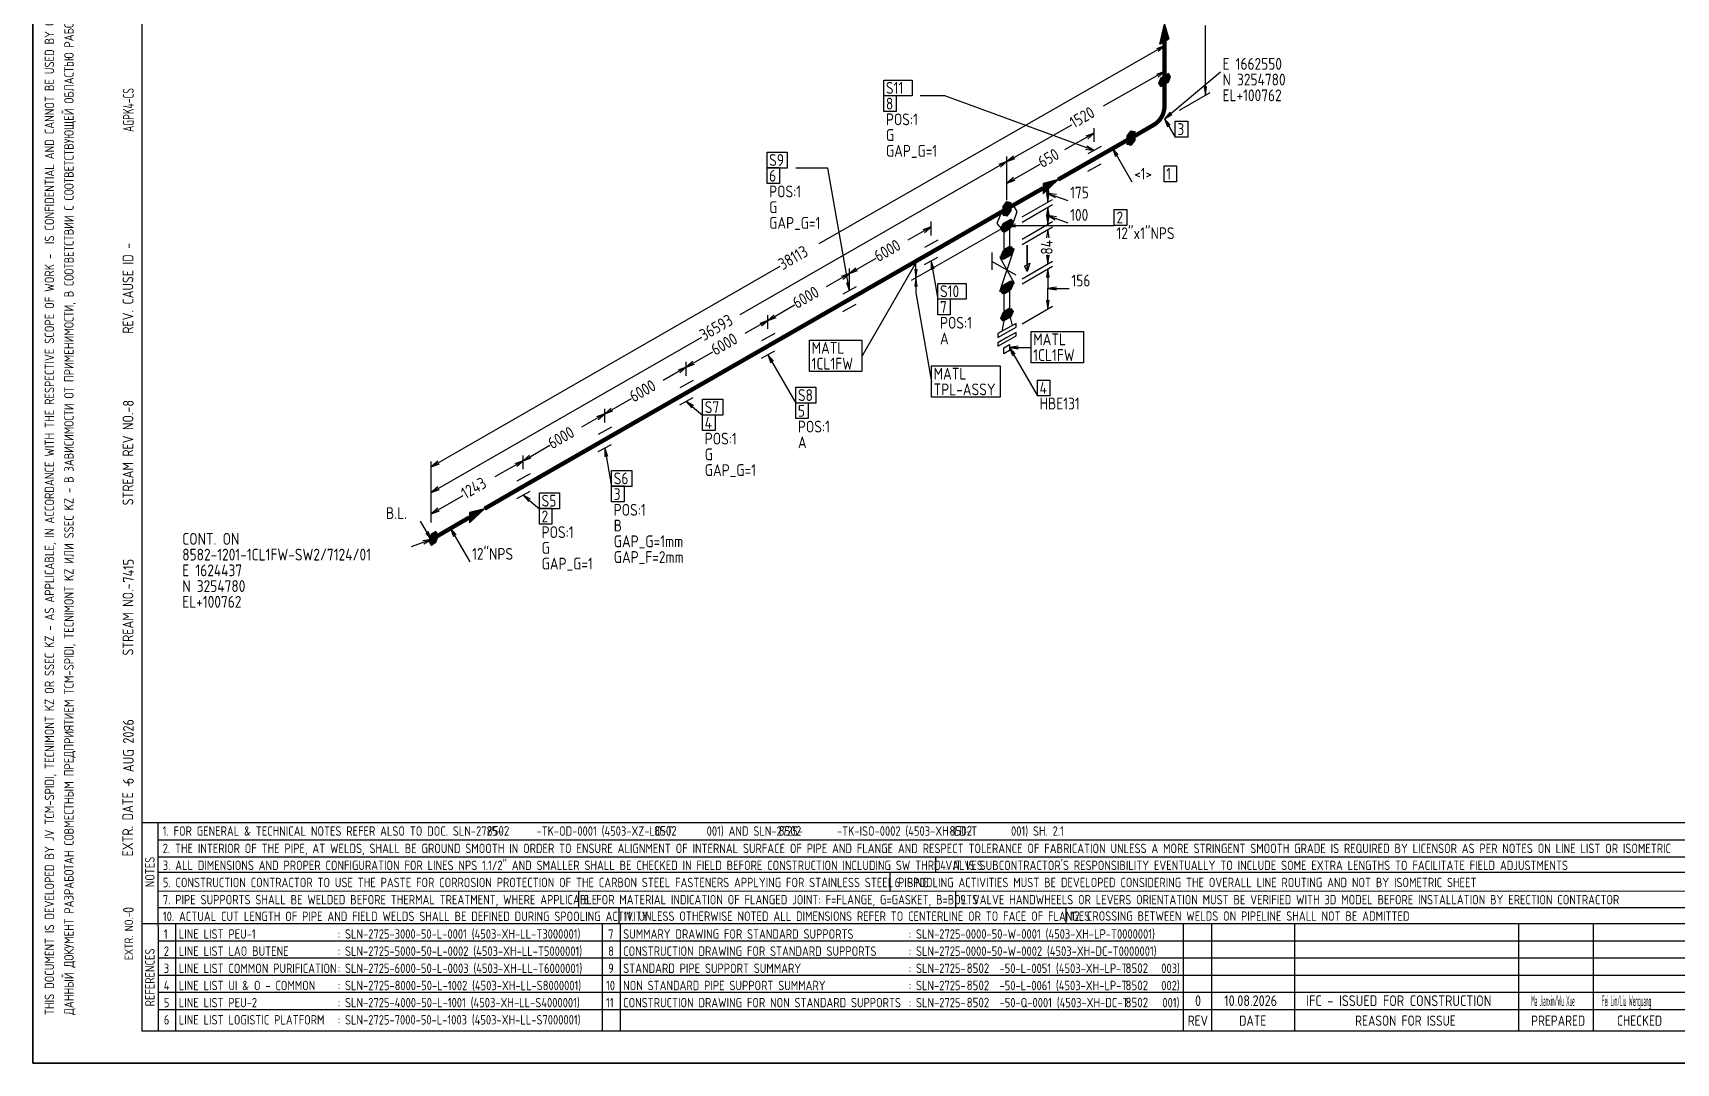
# Model space of a CAD drawing. Extents: x 0 to 594, y 0 to 420.
# Drawn here: x 0 to 382.8, y 0 to 240.1 of the extents above; entities that cross this region are included whole.
import ezdxf

# ---------------------------------------------------------------- set-up
doc = ezdxf.new("R2010")
doc.units = 0
doc.header["$MEASUREMENT"] = 0
doc.linetypes.add('BORDER_2012_SLN$0$8001.Solid', pattern=[0])
for name, color, linetype, lineweight in [('BORDER_2012_SLN$0$BG_01', 7, 'BORDER_2012_SLN$0$8001.Solid', 25), ('BORDER_2012_SLN$0$BG_02', 7, 'BORDER_2012_SLN$0$8001.Solid', 25), ('BORDER_2012_SLN$0$BG_Level_1', 7, 'BORDER_2012_SLN$0$8001.Solid', 25), ('BORDER_2012_SLN$0$Level_1', 7, 'BORDER_2012_SLN$0$8001.Solid', 25), ('BORDER_2012_SLN$0$Level_18', 7, 'BORDER_2012_SLN$0$8001.Solid', 25)]:
    doc.layers.add(name, color=color, linetype=linetype, lineweight=lineweight)
doc.layers.add('GT_1', color=7, linetype='Continuous')
doc.styles.add('BORDER_2012_SLN$0$GOST type A', font='GOST type A')
doc.styles.add('HTX1', font='')
doc.styles.get('HTX1').set_extended_font_data('GOST type A')

# ---------------------------------------------------------------- blocks, each defined once
blk = doc.blocks.new('BORDER_2012_SLN')
at = {"layer": 'BORDER_2012_SLN$0$BG_Level_1', "color": 7, "lineweight": -3}
for p, q in [((402.7, 56), (25.4, 56)), ((29.11, 56), (29.22, 7.5)), ((402.7, 52), (29.1, 52)), ((402.7, 47.99), (29.16, 48.01)), ((210.22, 48), (210.22, 44.42)), ((402.7, 44.41), (29.17, 44.42)), ((199.61, 44.42), (199.61, 40.02)), ((402.7, 39.96), (29.15, 40.07)), ((127.1, 40.04), (127.1, 36.23)), ((214.87, 40.02), (214.87, 36.23)), ((136.5, 36.23), (136.5, 32.43)), ((240.64, 36.23), (240.64, 32.43)), ((33.22, 32.43), (33.22, 7.59)), ((132.63, 32.43), (132.63, 7.6)), ((136.8, 32.43), (136.8, 7.59))]:
    blk.add_line(p, q, dxfattribs=at)
at = {"layer": 'BORDER_2012_SLN$0$Level_1', "color": 7, "lineweight": -3}
for p, q in [((25.4, 412.5), (25.4, 7.5)), ((402.7, 36.23), (29.15, 36.23)), ((402.7, 32.43), (25.4, 32.43)), ((267.9, 32.43), (267.91, 7.5)), ((274.59, 7.5), (274.59, 32.43)), ((293.91, 7.5), (293.91, 32.43)), ((346.11, 7.5), (346.11, 32.43)), ((363.55, 7.5), (363.55, 32.43)), ((402.7, 28.43), (29.17, 28.43)), ((402.7, 24.43), (29.18, 24.43)), ((402.7, 20.43), (29.19, 20.43)), ((402.7, 16.43), (29.2, 16.43)), ((402.7, 12.43), (29.2, 12.43)), ((25.4, 7.5), (588.6, 7.5))]:
    blk.add_line(p, q, dxfattribs=at)
at = {"layer": 'BORDER_2012_SLN$0$Level_18', "color": 7, "lineweight": -3, "flags": 128}
blk.add_lwpolyline([(0, 0), (0, 420), (594, 420), (594, 0)], close=True, dxfattribs=at)
at = {"color": 7, "char_height": 2.2, "attachment_point": 1, "style": 'BORDER_2012_SLN$0$GOST type A'}
for s, insert in [('{\\l\\fGOST type A|b0|i0;\\T1;1}', (30.5, 31.2)), ('{\\l\\fGOST type A|b0|i0;\\T1;: SLN-2725-3000-50-L-0001 (4503-XH-LL-T3000001)}', (71, 31.2)), ('{\\l\\fGOST type A|b0|i0;\\T1;7}', (134, 31.2)), ('{\\l\\fGOST type A|b0|i0;\\T1;SUMMARY DRAWING FOR STANDARD SUPPORTS}', (137.5, 31.2)), ('{\\l\\fGOST type A|b0|i0;\\T1;: SLN-2725-0000-50-W-0001 (4503-XH-LP-T0000001)}', (204, 31.2)), ('{\\l\\fGOST type A|b0|i0;\\T1;2}', (30.5, 27.2)), ('{\\l\\fGOST type A|b0|i0;\\T1;LINE LIST LAO BUTENE}', (34, 27.2)), ('{\\l\\fGOST type A|b0|i0;\\T1;: SLN-2725-5000-50-L-0002 (4503-XH-LL-T5000001)}', (71, 27.2)), ('{\\l\\fGOST type A|b0|i0;\\T1;8}', (134, 27.2)), ('{\\l\\fGOST type A|b0|i0;\\T1;CONSTRUCTION DRAWING FOR STANDARD SUPPORTS}', (137.5, 27.2)), ('{\\l\\fGOST type A|b0|i0;\\T1;: SLN-2725-0000-50-W-0002 (4503-XH-DC-T0000001)}', (204, 27.2)), ('{\\l\\fGOST type A|b0|i0;\\T1;3}', (30.5, 23.2)), ('{\\l\\fGOST type A|b0|i0;\\T1;LINE LIST COMMON PURIFICATION}', (34, 23.2)), ('{\\l\\fGOST type A|b0|i0;\\T1;: SLN-2725-6000-50-L-0003 (4503-XH-LL-T6000001)}', (71, 23.2)), ('{\\l\\fGOST type A|b0|i0;\\T1;9}', (134, 23.2)), ('{\\C256;STANDARD PIPE SUPPORT SUMMARY}', (137.5, 23.2)), ('{\\fGOST type A|b0|i0|c0|p34;: SLN-2725-       -50-L-0051 (4503-XH-LP-T       003)}', (204, 23.2)), ('{\\l\\fGOST type A|b0|i0;\\T1;4}', (30.5, 19.2)), ('{\\l\\fGOST type A|b0|i0;\\T1;LINE LIST UI & O - COMMON}', (34, 19.2)), ('{\\l\\fGOST type A|b0|i0;\\T1;: SLN-2725-8000-50-L-1002 (4503-XH-LL-S8000001)}', (71, 19.2)), ('{\\l\\fGOST type A|b0|i0;\\T1;10}', (133.5, 19.2)), ('{\\l\\fGOST type A|b0|i0;\\T1;NON STANDARD PIPE SUPPORT SUMMARY}', (137.5, 19.2)), ('{\\fGOST type A|b0|i0|c0|p34;: SLN-2725-       -50-L-0061 (4503-XH-LP-T       002)}', (204, 19.2)), ('{\\l\\fGOST type A|b0|i0;\\T1;: SLN-2725-4000-50-L-1001 (4503-XH-LL-S4000001)}', (71, 15.2)), ('{\\fGOST type A|b0|i0|c0|p34;: SLN-2725-       -50-Q-0001 (4503-XH-DC-T       001)}', (204, 15.2)), ('{\\l\\fGOST type A|b0|i0;\\T1;5}', (30.5, 15.2)), ('{\\l\\fGOST type A|b0|i0;\\T1;LINE LIST PEU-2}', (34, 15.2)), ('{\\l\\fGOST type A|b0|i0;\\T1;11}', (133.5, 15.2)), ('{\\C256;CONSTRUCTION DRAWING FOR NON STANDARD SUPPORTS}', (137.5, 15.2)), ('{\\l\\fGOST type A|b0|i0;\\T1;6}', (30.5, 11.2)), ('{\\l\\fGOST type A|b0|i0;\\T1;LINE LIST LOGISTIC PLATFORM}', (34, 11.2)), ('{\\l\\fGOST type A|b0|i0;\\T1;: SLN-2725-7000-50-L-1003 (4503-XH-LL-S7000001)}', (71, 11.2))]:
    blk.add_mtext(s, dxfattribs=dict(at, insert=insert))
at = {"layer": 'BORDER_2012_SLN$0$BG_01', "color": 7, "attachment_point": 1, "rotation": 90, "style": 'BORDER_2012_SLN$0$GOST type A'}
for s, insert, char_height in [('{\\fGOST type A|b0|i0|c134|p34;\\W1.01;ДАННЫЙ ДОКУМЕНТ РАЗРАБОТАН СОВМЕСТНЫМ ПРЕДПРИЯТИЕМ \\fGOST type A|b0|i0|c0|p34;TCM-SPIDI, TECNIMONT KZ \\fGOST type A|b0|i0|c134|p34;ИЛИ \\fGOST type A|b0|i0|c0|p34;SSEC KZ - \\fGOST type A|b0|i0|c134|p34;В ЗАВИСИМОСТИ ОТ ПРИМЕНИМОСТИ\\fGOST type A|b0|i0|c0|p34;, \\fGOST type A|b0|i0|c134|p34;В СООТВЕТСТВИИ С СООТВЕТСТВУЮЩЕЙ ОБЛАСТЬЮ РАБОТ\\fGOST type A|b0|i0|c0|p34;. \\fGOST type A|b0|i0|c134|p34;ЯВЛЯЕТСЯ КОНФИДЕНЦИАЛЬНЫМ И НЕ МОЖЕТ БЫТЬ ИСПОЛЬЗОВАН ДРУГИМИ ЛИЦАМИ ДЛЯ КАКИХ\\fGOST type A|b0|i0|c0|p34;-\\fGOST type A|b0|i0|c134|p34;ЛИБО ЦЕЛЕЙ\\fGOST type A|b0|i0|c0|p34;, \\fGOST type A|b0|i0|c134|p34;КРОМЕ ПРОЕКТА \\fGOST type A|b0|i0|c0|p34;SILLENO.}', (7.3, 11.21), 2.2), ('{\\l\\fGOST type A|b0|i0;\\T1;EXTR. DATE -}', (20.86, 48.18), 2.5), ('{\\l\\fGOST type A|b0|i0;\\T1;EXTR. NO.-}', (21.36, 24.02), 2)]:
    blk.add_mtext(s, dxfattribs=dict(at, insert=insert, char_height=char_height))
at = {"layer": 'BORDER_2012_SLN$0$BG_01', "color": 7, "insert": (2.76, 11.2), "char_height": 2.2, "attachment_point": 1, "rotation": 90, "line_spacing_factor": 1.090909, "style": 'BORDER_2012_SLN$0$GOST type A'}
blk.add_mtext('{\\fGOST type A|b0|i0|c0|p34;\\W1.01;THIS DOCUMENT IS DEVELOPED BY JV TCM-SPIDI, TECNIMONT KZ OR SSEC KZ - AS APPLICABLE, IN ACCORDANCE WITH THE RESPECTIVE SCOPE OF WORK -  IS CONFIDENTIAL AND CANNOT BE USED BY OTHERS FOR ANY PURPOSE OTHER THAN THE SILLENO PROJECT}', dxfattribs=at)
at = {"layer": 'BORDER_2012_SLN$0$BG_02', "color": 7, "char_height": 2.5, "attachment_point": 1, "rotation": 90, "style": 'BORDER_2012_SLN$0$GOST type A'}
for s, insert in [('{\\l\\fGOST type A|b0|i0;\\T1;REV. CAUSE ID - }', (20.9, 170)), ('{\\l\\fGOST type A|b0|i0;\\T1;STREAM REV NO.-}', (20.9, 130)), ('{\\l\\fGOST type A|b0|i0;\\T1;STREAM NO.-}', (20.9, 95))]:
    blk.add_mtext(s, dxfattribs=dict(at, insert=insert))
at = {"layer": 'BORDER_2012_SLN$0$BG_Level_1', "color": 7, "attachment_point": 1, "style": 'BORDER_2012_SLN$0$GOST type A'}
for s, insert, char_height in [('{\\fGOST type A|b0|i0|c0|p34;\\C256; 1. FOR GENERAL & TECHNICAL NOTES REFER ALSO TO DOC. SLN-2725-       -TK-OD-0001 (4503-XZ-LD-T       001) AND SLN-2725-       -TK-ISO-0002 (4503-XH-LD-T       001) SH. 2.1}', (29.11, 55.19), 2.2), ('{\\fGOST type A|b0|i0|c0|p34;\\C256; 2. THE INTERIOR OF THE PIPE, AT WELDS, SHALL BE GROUND SMOOTH IN ORDER TO ENSURE ALIGNMENT OF INTERNAL SURFACE OF PIPE AND FLANGE AND RESPECT TOLERANCE OF FABRICATION UNLESS A MORE STRINGENT SMOOTH GRADE IS REQUIRED BY LICENSOR AS PER NOTES ON LINE LIST OR ISOMETRIC}', (29.12, 51.15), 2.2), ('{\\fGOST type A|b0|i0|c0|p34;\\C256; 3. ALL DIMENSIONS AND PROPER CONFIGURATION FOR LINES NPS 1.1/2" AND SMALLER SHALL BE CHECKED IN FIELD BEFORE CONSTRUCTION INCLUDING SW THRD VALVES}', (29.13, 47.2), 2.2), ("{\\C256; 4. IT IS SUBCONTRACTOR'S RESPONSIBILITY EVENTUALLY TO INCLUDE SOME EXTRA LENGTHS TO FACILITATE FIELD ADJUSTMENTS}", (210.22, 47.2), 2.2), ('{\\C256; 5. CONSTRUCTION CONTRACTOR TO USE THE PASTE FOR CORROSION PROTECTION OF THE CARBON STEEL FASTENERS APPLYING FOR STAINLESS STEEL PIPING}', (29.14, 43.2), 2.2), ('{\\C256; 6. SPOOLING ACTIVITIES MUST BE DEVELOPED CONSIDERING THE OVERALL LINE ROUTING AND NOT BY ISOMETRIC SHEET}', (199.61, 43.2), 2.2), ('{\\C256; 7. PIPE SUPPORTS SHALL BE WELDED BEFORE THERMAL TREATMENT, WHERE APPLICABLE}', (29.15, 39.2), 2.2), ('{\\C256; 8. FOR MATERIAL INDICATION OF FLANGED JOINT: F=FLANGE, G=GASKET, B=BOLTS}', (127.1, 39.2), 2.2), ('{\\C256; 9. VALVE HANDWHEELS OR LEVERS ORIENTATION MUST BE VERIFIED WITH 3D MODEL BEFORE INSTALLATION BY ERECTION CONTRACTOR}', (214.87, 39.2), 2.2), ('{\\C256; 10. ACTUAL CUT LENGTH OF PIPE AND FIELD WELDS SHALL BE DEFINED DURING SPOOLING ACTIVITY}', (29.16, 35.32), 2.2), ('{\\C256; 11. UNLESS OTHERWISE NOTED ALL DIMENSIONS REFER TO CENTERLINE OR TO FACE OF FLANGES}', (136.5, 35.35), 2.2), ('{\\C256; 12. CROSSING BETWEEN WELDS ON PIPELINE SHALL NOT BE ADMITTED}', (240.64, 35.38), 2.2), ('{\\l\\fGOST type A|b0|i0;\\T1;LINE LIST PEU-1}', (34, 31.2), 2.2), ('{\\l\\fGOST type A|b0|i0;\\T1;REV}', (269, 11.1), 2.4), ('{\\l\\fGOST type A|b0|i0;\\T1;DATE}', (281, 11.1), 2.4), ('{\\l\\fGOST type A|b0|i0;\\T1;REASON FOR ISSUE}', (308, 11.1), 2.4), ('{\\l\\fGOST type A|b0|i0;\\T1;PREPARED}', (349, 11.1), 2.4), ('{\\l\\fGOST type A|b0|i0;\\T1;CHECKED}', (369, 11.1), 2.4)]:
    blk.add_mtext(s, dxfattribs=dict(at, insert=insert, char_height=char_height))
at = {"layer": 'BORDER_2012_SLN$0$BG_Level_1', "color": 7, "char_height": 2.2, "attachment_point": 1, "rotation": 90, "style": 'BORDER_2012_SLN$0$GOST type A'}
for s, insert in [('{\\l\\fGOST type A|b0|i0;\\T1;NOTES}', (26.15, 40.99)), ('{\\l\\fGOST type A|b0|i0;\\T1;REFERENCES}', (26.15, 13.23))]:
    blk.add_mtext(s, dxfattribs=dict(at, insert=insert))

msp = doc.modelspace()

# ---------------------------------------------------------------- linework, layer by layer
at = {"layer": 'GT_1', "flags": 128}
for points in [[(0, 0), (594, 0), (594, 420), (0, 420), (0, 0)], [(263.6, 238.1), (262.5, 237.5), (263.6, 242.1), (264.6, 238.7), (262.6, 237.5), (263.6, 241.7), (264.5, 238.6), (262.8, 237.6), (263.6, 241.3), (264.4, 238.5), (262.9, 237.7), (263.6, 240.9), (264.2, 238.5), (263, 237.8), (263.6, 240.6), (264.1, 238.4), (263.2, 237.9), (263.6, 240.2), (263.9, 238.3), (263.3, 237.9), (263.6, 239.8), (263.8, 238.2), (263.5, 238), (263.6, 239.4), (263.7, 238.1), (263.6, 238.1), (263.6, 242.1)], [(273.1, 225.6), (273.1, 241.8)], [(263.6, 224.1), (263.6, 238.3)], [(263.6, 237.1), (183.1, 190.9)], [(262.1, 235.8), (263.6, 237.1), (261.7, 236.4)], [(263.6, 231.1), (249.3, 223)], [(262.1, 229.8), (263.6, 231.1), (261.7, 230.4)], [(262.7, 229.6), (262.2, 228.3), (262.7, 227.6), (264.5, 228.6), (265, 229.9), (264.5, 230.6), (262.7, 229.6)], [(263.06, 229.8), (264.962, 229.8)], [(263.42, 230), (264.929, 230)], [(263.6, 224.1), (263.6, 232.3)], [(263.6, 220.1), (276.6, 231)], [(263.78, 230.2), (264.786, 230.2)], [(264.14, 230.4), (264.643, 230.4)], [(198.2, 229.1), (204.8, 229.1), (204.8, 225.4), (198.2, 225.4), (198.2, 229.1)], [(262.238, 228.4), (264.14, 228.4)], [(262.271, 228.2), (263.78, 228.2)], [(262.315, 228.6), (264.5, 228.6)], [(262.392, 228.8), (264.577, 228.8)], [(262.414, 228), (263.42, 228)], [(262.469, 229), (264.654, 229)], [(262.546, 229.2), (264.731, 229.2)], [(262.557, 227.8), (263.06, 227.8)], [(262.623, 229.4), (264.808, 229.4)], [(262.7, 229.6), (264.885, 229.6)], [(267.1, 222.1), (274.2, 226.2)], [(272.8, 227.6), (273.1, 225.6), (273.4, 227.6)], [(198.2, 225.5), (201.1, 225.5), (201.1, 221.8), (198.2, 221.8), (198.2, 225.5)], [(247.2, 212.7), (212.4, 225.4), (206.7, 225.4)], [(226.9, 210.1), (242, 218.7)], [(264.9, 221.6), (263.6, 220.1), (265.3, 221.1)], [(264.9, 218.6), (263.6, 220.1), (264.3, 218.2)], [(263.6, 220.1), (266.1, 215.8)], [(266.1, 219.5), (269, 219.5), (269, 215.8), (266.1, 215.8), (266.1, 219.5)], [(247.2, 216.7), (240.3, 212.8)], [(245.7, 215.4), (247.2, 216.7), (245.3, 216)], [(247.2, 214.7), (247.2, 217.9)], [(256.7, 215.1), (255.8, 213.9), (254.9, 214.1), (254.9, 216.1), (255.8, 217.3), (256.7, 217.1), (256.7, 215.1)], [(254.9, 216), (256.7, 216)], [(254.9, 215.8), (256.7, 215.8)], [(254.9, 215.6), (256.7, 215.6)], [(254.9, 215.4), (256.7, 215.4)], [(254.9, 215.2), (256.7, 215.2)], [(254.9, 215), (256.625, 215)], [(254.9, 214.8), (256.475, 214.8)], [(254.9, 214.6), (256.325, 214.6)], [(254.9, 214.4), (256.175, 214.4)], [(254.975, 216.2), (256.7, 216.2)], [(255.125, 216.4), (256.7, 216.4)], [(255.275, 216.6), (256.7, 216.6)], [(255.425, 216.8), (256.7, 216.8)], [(255.575, 217), (256.7, 217)], [(255.725, 217.2), (256.25, 217.2)], [(171, 212.3), (175.7, 212.3), (175.7, 208.6), (171, 208.6), (171, 212.3)], [(228.4, 211.4), (226.9, 210.1), (228.8, 210.8)], [(226.9, 203.1), (226.9, 211.3)], [(226.9, 201.1), (226.9, 211.3)], [(245.2, 213), (247.2, 212.7), (245.5, 213.7)], [(248.8, 213.6), (245.7, 211.9)], [(252.8, 211.7), (251.5, 213.2), (252.2, 211.3)], [(251.5, 213.2), (256, 205.4)], [(254.9, 214.2), (256.025, 214.2)], [(255.35, 214), (255.875, 214)], [(226.9, 210.1), (164.7, 174.4)], [(171, 208.7), (173.9, 208.7), (173.9, 205), (171, 205), (171, 208.7)], [(190.2, 180), (185.2, 208.6), (177.7, 208.6)], [(225.4, 208.8), (226.9, 210.1), (225, 209.4)], [(226.9, 205.1), (234.6, 209.5)], [(245.7, 207.9), (248.8, 209.6)], [(263.5, 209.1), (266.4, 209.1), (266.4, 205.4), (263.5, 205.4), (263.5, 209.1)], [(228.4, 206.4), (226.9, 205.1), (228.8, 205.8)], [(226.9, 201.1), (226.9, 206.3)], [(230.4, 201.1), (237.5, 205.2)], [(235.3, 203.9), (235.3, 202.6), (238.8, 205.9), (235.3, 205), (235.3, 202.8), (238.4, 205.7), (235.3, 204.9), (235.3, 202.9), (238.1, 205.5), (235.3, 204.8), (235.3, 203.1), (237.7, 205.3), (235.3, 204.6), (235.3, 203.3), (237.4, 205.1), (235.3, 204.5), (235.3, 203.4), (237.1, 204.9), (235.3, 204.3), (235.3, 203.6), (236.8, 204.8), (235.3, 204.1), (235.3, 203.7), (236.4, 204.6), (235.3, 204), (235.3, 203.9), (238.8, 205.9)], [(236.7, 202.6), (236.4, 204.6), (236.1, 202.6)], [(236.4, 204.6), (236.4, 202.7)], [(226.9, 199.1), (225.6, 198.3), (224.5, 195.7), (225.6, 194.4), (228.4, 196), (229.3, 198.5), (228.4, 199.9), (226.9, 199.1)], [(227.8, 198.6), (226.9, 197.4), (226, 197.6), (226, 199.6), (226.9, 200.8), (227.8, 200.6), (227.8, 198.6)], [(226, 199.6), (227.8, 199.6)], [(226, 199.4), (227.8, 199.4)], [(226, 199.2), (227.8, 199.2)], [(226.15, 199.8), (227.8, 199.8)], [(226.3, 200), (227.8, 200)], [(226.45, 200.2), (227.8, 200.2)], [(226.6, 200.4), (227.8, 200.4)], [(226.75, 200.6), (227.8, 200.6)], [(230.4, 197.2), (237.5, 201.3)], [(230.4, 196), (237.5, 200.1)], [(236.1, 202.7), (236.4, 200.7), (236.7, 202.7)], [(236.7, 197.5), (236.4, 199.5), (236.1, 197.5)], [(236.4, 200.7), (236.4, 202.7)], [(238.4, 202.4), (236.4, 202.7), (238.1, 201.7)], [(236.4, 202.7), (241.1, 201)], [(236.4, 199.5), (236.4, 197.5)], [(209.2, 192.9), (209.2, 196.1)], [(226, 193.7), (225.5, 194.4), (226, 195.7), (227.8, 196.7), (228.3, 196), (227.8, 194.7), (226, 193.7)], [(225.885, 195.4), (228.069, 195.4)], [(225.962, 195.6), (228.146, 195.6)], [(226, 199), (227.8, 199)], [(226, 198.8), (227.8, 198.8)], [(226, 198.6), (227.8, 198.6)], [(226, 198.4), (227.65, 198.4)], [(226, 198.2), (227.5, 198.2)], [(226, 198), (227.35, 198)], [(226, 197.8), (227.2, 197.8)], [(226, 197.6), (227.05, 197.6)], [(226.18, 195.8), (228.223, 195.8)], [(226.54, 196), (228.3, 196)], [(226.9, 196.2), (228.157, 196.2)], [(228.9, 195.5), (226.9, 195.2), (228.9, 194.9)], [(227.26, 196.4), (228.014, 196.4)], [(230.4, 192), (237.5, 196.1)], [(236.1, 197.5), (236.4, 195.5), (236.7, 197.5)], [(236.4, 195.5), (236.4, 197.5)], [(238.4, 197.2), (236.4, 197.5), (238.1, 196.5)], [(236.4, 197.5), (241.1, 195.8)], [(251.9, 198.9), (254.8, 198.9), (254.8, 195.2), (251.9, 195.2), (251.9, 198.9)], [(209.2, 194.9), (203.8, 191.8)], [(225.2, 194.2), (204.6, 182.4)], [(225.2, 194.2), (204.6, 182.4)], [(207.7, 193.6), (209.2, 194.9), (207.3, 194.2)], [(210.8, 191.8), (207.7, 190.1)], [(225.5, 194.4), (227.26, 194.4)], [(225.577, 194.6), (227.62, 194.6)], [(225.643, 194.2), (226.9, 194.2)], [(225.654, 194.8), (227.838, 194.8)], [(225.731, 195), (227.915, 195)], [(225.786, 194), (226.54, 194)], [(225.808, 195.2), (227.992, 195.2)], [(226.9, 194), (226.2, 193.6), (226.2, 189.6), (227.6, 190.4), (227.6, 194.4), (226.9, 194)], [(226.9, 195.2), (251.9, 195.2)], [(230.4, 190.8), (237.5, 194.9)], [(236.7, 192.3), (236.4, 194.3), (236.1, 192.3)], [(236.4, 194.3), (236.4, 193.1)], [(190.2, 184), (196.4, 187.6)], [(207.7, 186.1), (210.8, 187.8)], [(223.4, 188.9), (223.4, 184.9)], [(226.9, 188.8), (225.2, 187.8), (228.6, 181.8), (225.2, 179.8), (228.6, 189.8), (226.9, 188.8)], [(226, 187.3), (225.5, 188), (226, 189.3), (227.8, 190.3), (228.3, 189.6), (227.8, 188.3), (226, 187.3)], [(225.5, 188), (227.26, 188)], [(225.577, 188.2), (227.62, 188.2)], [(225.643, 187.8), (226.9, 187.8)], [(225.654, 188.4), (227.838, 188.4)], [(225.731, 188.6), (227.915, 188.6)], [(225.786, 187.6), (226.54, 187.6)], [(225.808, 188.8), (227.992, 188.8)], [(225.885, 189), (228.069, 189)], [(225.962, 189.2), (228.146, 189.2)], [(226.18, 189.4), (228.223, 189.4)], [(226.54, 189.6), (228.3, 189.6)], [(226.9, 189.8), (228.157, 189.8)], [(227.26, 190), (228.014, 190)], [(231.6, 190.6), (231.6, 184.5), (231, 185.7), (232.2, 186.4), (231.6, 184.5), (231.6, 190.6)], [(236.1, 188.3), (236.4, 186.3), (236.7, 188.3)], [(236.4, 186.3), (236.4, 188.4)], [(92.8, 139), (174.1, 185.7)], [(190.2, 184), (184.8, 180.9)], [(188.7, 182.7), (190.2, 184), (188.3, 183.3)], [(191.7, 185.3), (190.2, 184), (192.1, 184.7)], [(190.2, 182), (190.2, 185.2)], [(190.2, 182), (190.2, 185.2)], [(205.7, 186.5), (193.2, 164.8)], [(205.4, 185), (205.7, 183), (206, 185)], [(205.7, 183), (205.7, 186.5)], [(209.9, 185), (209.2, 186.9), (209.2, 184.9)], [(209.2, 186.9), (210.8, 178)], [(229, 183.6), (223.4, 186.8)], [(230.4, 182.8), (237.5, 186.9)], [(230.4, 181.6), (237.5, 185.7)], [(236.7, 183.1), (236.4, 185.1), (236.1, 183.1)], [(236.4, 185.1), (236.4, 180.5)], [(191.8, 180.9), (188.7, 179.2)], [(189.5, 181.9), (190.2, 180), (190.2, 182)], [(206, 181), (205.7, 183), (205.4, 181)], [(205.7, 183), (205.7, 179.5)], [(210.8, 181.7), (217.4, 181.7), (217.4, 178), (210.8, 178), (210.8, 181.7)], [(226, 179.3), (225.5, 180), (226, 181.3), (227.8, 182.3), (228.3, 181.6), (227.8, 180.3), (226, 179.3)], [(225.5, 180), (227.26, 180)], [(225.577, 180.2), (227.62, 180.2)], [(225.654, 180.4), (227.838, 180.4)], [(225.731, 180.6), (227.915, 180.6)], [(225.808, 180.8), (227.992, 180.8)], [(225.885, 181), (228.069, 181)], [(225.962, 181.2), (228.146, 181.2)], [(226.18, 181.4), (228.223, 181.4)], [(226.9, 179.6), (226.2, 179.2), (226.2, 175.2), (227.6, 176), (227.6, 180), (226.9, 179.6)], [(226.54, 181.6), (228.3, 181.6)], [(226.9, 181.8), (228.157, 181.8)], [(227.26, 182), (228.014, 182)], [(238.4, 180.8), (236.4, 180.5), (238.4, 180.2)], [(236.4, 175.8), (236.4, 180.5)], [(236.4, 180.5), (241.4, 180.5)], [(171.2, 173.1), (177.4, 176.7)], [(188.7, 175.2), (191.8, 176.9)], [(205.7, 179.5), (209.3, 158.8)], [(210.8, 178.1), (213.7, 178.1), (213.7, 174.4), (210.8, 174.4), (210.8, 178.1)], [(225.643, 179.8), (226.9, 179.8)], [(225.786, 179.6), (226.54, 179.6)], [(230.4, 172.3), (237.5, 176.4)], [(236.1, 177.8), (236.4, 175.8), (236.7, 177.8)], [(171.2, 173.1), (165.8, 170)], [(169.7, 171.8), (171.2, 173.1), (169.3, 172.4)], [(172.7, 174.4), (171.2, 173.1), (173.1, 173.8)], [(171.2, 171.1), (171.2, 174.3)], [(171.2, 171.1), (171.2, 174.3)], [(226.9, 171.2), (224.8, 170), (224.8, 169.1), (229, 171.5), (229, 172.4), (226.9, 171.2)], [(226, 172.9), (225.5, 173.6), (226, 174.9), (227.8, 175.9), (228.3, 175.2), (227.8, 173.9), (226, 172.9)], [(225.5, 173.6), (227.26, 173.6)], [(225.577, 173.8), (227.62, 173.8)], [(225.643, 173.4), (226.9, 173.4)], [(225.654, 174), (227.838, 174)], [(225.731, 174.2), (227.915, 174.2)], [(225.786, 173.2), (226.54, 173.2)], [(225.8, 170.5), (226.5, 174.2), (227.4, 174.7), (228.1, 171.9)], [(225.808, 174.4), (227.992, 174.4)], [(225.885, 174.6), (228.069, 174.6)], [(225.962, 174.8), (228.146, 174.8)], [(226.18, 175), (228.223, 175)], [(226.54, 175.2), (228.3, 175.2)], [(226.9, 175.4), (228.157, 175.4)], [(227.26, 175.6), (228.014, 175.6)], [(92.8, 133), (155.8, 169.2)], [(172.8, 170), (169.7, 168.3)], [(180.9, 168.5), (193.1, 168.5), (193.1, 161.2), (180.9, 161.2), (180.9, 168.5)], [(226.9, 169.1), (224.8, 167.9), (224.8, 167.1), (229, 169.5), (229, 170.3), (226.9, 169.1)], [(232.5, 170.5), (244.7, 170.5), (244.7, 163.2), (232.5, 163.2), (232.5, 170.5)], [(152.2, 162.2), (158.4, 165.8)], [(169.7, 164.3), (172.8, 166)], [(172.5, 163.6), (171.2, 165.1), (171.9, 163.2)], [(171.2, 165.1), (177.7, 153.8)], [(226.2, 166.7), (227.5, 167.5), (227.5, 166.1), (226.2, 165.3), (226.2, 166.7)], [(229.5, 167.1), (227.5, 166.8), (229.5, 166.5)], [(227.5, 166.8), (232.5, 166.8)], [(228.8, 165.3), (227.5, 166.8), (228.2, 164.9)], [(227.5, 166.8), (234, 155.5)], [(152.2, 162.2), (146.8, 159.1)], [(150.7, 160.9), (152.2, 162.2), (150.3, 161.5)], [(153.7, 163.5), (152.2, 162.2), (154.1, 162.9)], [(152.2, 160.2), (152.2, 163.4)], [(152.2, 160.2), (152.2, 163.4)], [(209.3, 162.5), (225.3, 162.5), (225.3, 155.2), (209.3, 155.2), (209.3, 162.5)], [(153.8, 159.1), (150.7, 157.4)], [(177.7, 157.5), (182.4, 157.5), (182.4, 153.8), (177.7, 153.8), (177.7, 157.5)], [(234, 159.2), (236.9, 159.2), (236.9, 155.5), (234, 155.5), (234, 159.2)], [(133.2, 151.3), (139.4, 154.9)], [(150.7, 153.4), (153.8, 155.1)], [(153.9, 153.2), (152.2, 154.2), (153.5, 152.7)], [(152.2, 154.2), (156, 151)], [(156, 154.7), (160.7, 154.7), (160.7, 151), (156, 151), (156, 154.7)], [(177.7, 153.9), (180.6, 153.9), (180.6, 150.2), (177.7, 150.2), (177.7, 153.9)], [(133.2, 151.3), (127.8, 148.2)], [(131.7, 150), (133.2, 151.3), (131.3, 150.6)], [(134.7, 152.6), (133.2, 151.3), (135.1, 152)], [(133.2, 149.3), (133.2, 152.5)], [(133.2, 149.3), (133.2, 152.5)], [(156, 151.1), (158.9, 151.1), (158.9, 147.4), (156, 147.4), (156, 151.1)], [(134.8, 148.2), (131.7, 146.5)], [(114.2, 140.4), (120.4, 144)], [(115.7, 141.7), (114.2, 140.4), (116.1, 141.1)], [(131.7, 142.5), (134.8, 144.2)], [(133.9, 141.4), (133.2, 143.3), (133.2, 141.3)], [(133.2, 143.3), (134.8, 134.4)], [(94.3, 140.3), (92.8, 139), (94.7, 139.7)], [(92.8, 126), (92.8, 140.2)], [(114.2, 140.4), (107.6, 136.6)], [(112.7, 139.1), (114.2, 140.4), (112.3, 139.7)], [(114.2, 138.4), (114.2, 141.6)], [(114.2, 138.4), (114.2, 141.6)], [(134.8, 138.1), (139.5, 138.1), (139.5, 134.4), (134.8, 134.4), (134.8, 138.1)], [(94.3, 134.3), (92.8, 133), (94.7, 133.7)], [(92.8, 126), (92.8, 134.2)], [(115.8, 137.3), (112.7, 135.6)], [(134.8, 134.5), (137.7, 134.5), (137.7, 130.8), (134.8, 130.8), (134.8, 134.5)], [(92.8, 128), (100.2, 132.3)], [(112.7, 131.6), (115.8, 133.3)], [(115.9, 131.4), (114.2, 132.4), (115.5, 130.9)], [(114.2, 132.4), (118, 129.2)], [(118, 132.9), (122.7, 132.9), (122.7, 129.2), (118, 129.2), (118, 132.9)], [(94.3, 129.3), (92.8, 128), (94.7, 128.7)], [(92.8, 126), (92.8, 129.2)], [(101.7, 127.2), (101.7, 125.9), (105.2, 129.2), (101.7, 128.3), (101.7, 126.1), (104.8, 129), (101.7, 128.2), (101.7, 126.2), (104.5, 128.8), (101.7, 128.1), (101.7, 126.4), (104.1, 128.6), (101.7, 127.9), (101.7, 126.6), (103.8, 128.4), (101.7, 127.8), (101.7, 126.7), (103.5, 128.2), (101.7, 127.6), (101.7, 126.9), (103.2, 128.1), (101.7, 127.4), (101.7, 127), (102.8, 127.9), (101.7, 127.3), (101.7, 127.2), (105.2, 129.2)], [(118, 129.3), (120.9, 129.3), (120.9, 125.6), (118, 125.6), (118, 129.3)], [(92.8, 122), (90.3, 126.3)], [(91.5, 123.5), (92.8, 122), (92.1, 123.9)], [(92.8, 120.7), (93.9, 121.4), (94.5, 123), (93.9, 123.9), (92.8, 123.3), (92.2, 121.7), (92.8, 120.7)], [(92.537, 122.6), (94.35, 122.6)], [(92.612, 122.8), (94.425, 122.8)], [(92.688, 123), (94.5, 123)], [(92.763, 123.2), (94.367, 123.2)], [(92.983, 123.4), (94.233, 123.4)], [(93.35, 123.6), (94.1, 123.6)], [(98.6, 123.1), (97.3, 124.6), (98, 122.7)], [(97.3, 124.6), (101.8, 116.8)], [(92.8, 122), (88.1, 120.3)], [(91.1, 121), (92.8, 122), (90.8, 121.7)], [(92.237, 121.8), (94.05, 121.8)], [(92.26, 121.6), (93.975, 121.6)], [(92.313, 122), (94.125, 122)], [(92.38, 121.4), (93.9, 121.4)], [(92.388, 122.2), (94.2, 122.2)], [(92.463, 122.4), (94.275, 122.4)], [(92.5, 121.2), (93.586, 121.2)], [(92.62, 121), (93.271, 121)]]:
    msp.add_lwpolyline(points, dxfattribs=at)
at = {"layer": 'GT_1', "const_width": 1, "flags": 128}
for points in [[(263.6, 229.1), (263.6, 238.1)], [(263.6, 223.1), (263.6, 229.1)], [(255.8, 215.6), (261, 218.6)], [(247.2, 210.7), (255.8, 215.6)], [(238.8, 205.9), (247.2, 210.7)], [(226.9, 199.1), (235.3, 203.9)], [(209.2, 188.9), (226.9, 199.1)], [(190.2, 178), (209.2, 188.9)], [(171.2, 167.1), (190.2, 178)], [(152.2, 156.2), (171.2, 167.1)], [(133.2, 145.3), (152.2, 156.2)], [(114.2, 134.4), (133.2, 145.3)], [(105.2, 129.2), (114.2, 134.4)], [(92.8, 122), (101.7, 127.2)]]:
    msp.add_lwpolyline(points, dxfattribs=at)
msp.add_lwpolyline([(261, 218.6, 0.267786), (263.6, 223.1)], format="xyb", dxfattribs=at)

# ---------------------------------------------------------------- block references
at = {"linetype": 'Continuous'}
msp.add_blockref('BORDER_2012_SLN', (0, 0), dxfattribs=at)

# ---------------------------------------------------------------- texts
at = {"linetype": 'Continuous', "style": 'HTX1', "width": 0.8}
msp.add_text('AGPK4-CS', height=2.5, rotation=89.99992, dxfattribs=at).set_placement((23.5, 217))
at = {"layer": 'GT_1', "style": 'HTX1'}
for s, height, width, p in [('E 1662550', 2.75, 1.02, (277.1, 231.5)), ('N 3254780', 2.75, 1.02, (277.1, 227.833)), ('S11', 2.75, 1.02, (198.7, 225.9)), ('EL+100762', 2.75, 1.02, (277.1, 224.167)), ('8', 2.75, 1.02, (198.7, 222.233)), ('POS:1', 2.75, 1.02, (198.7, 218.567)), ('3', 2.75, 1.02, (266.6, 216.3)), ('G', 2.75, 1.02, (198.7, 214.9)), ('S9', 2.75, 1.02, (171.5, 209.1)), ('GAP_G=1', 2.75, 1.02, (198.7, 211.233)), ('6', 2.75, 1.02, (171.5, 205.433)), ('<1>', 2.75, 1.02, (256.5, 205.9)), ('1', 2.75, 1.02, (263.98, 205.9)), ('POS:1', 2.75, 1.02, (171.5, 201.767)), ('175', 2.75, 1.02, (241.6, 201.5)), ('G', 2.75, 1.02, (171.5, 198.1)), ('100', 2.75, 1.02, (241.6, 196.3)), ('GAP_G=1', 2.75, 1.02, (171.5, 194.433)), ('12"x1"NPS', 2.75, 1.02, (252.4, 192.033)), ('2', 2.75, 1.02, (252.4, 195.7)), ('156', 2.75, 1.02, (241.9, 181)), ('S10', 2.75, 1.02, (211.3, 178.5)), ('7', 2.75, 1.02, (211.3, 174.833)), ('POS:1', 2.75, 1.02, (211.3, 171.167)), ('A', 2.75, 1.02, (211.3, 167.5)), ('MATL', 2.75, 1.02, (233, 167.3)), ('MATL', 2.75, 1.02, (181.386, 165.3)), ('1CL1FW', 2.75, 1.02, (233, 163.633)), ('1CL1FW', 2.75, 1.02, (181.386, 161.633)), ('MATL', 2.75, 1.02, (209.8, 159.3)), ('S8', 2.75, 1.02, (178.2, 154.3)), ('TPL-ASSY', 2.75, 1.02, (209.8, 155.633)), ('4', 2.75, 1.02, (234.5, 156)), ('S7', 2.75, 1.02, (156.5, 151.5)), ('5', 2.75, 1.02, (178.2, 150.633)), ('HBE131', 2.75, 1.02, (234.5, 152.333)), ('4', 2.75, 1.02, (156.5, 147.833)), ('POS:1', 2.75, 1.02, (178.2, 146.967)), ('POS:1', 2.75, 1.02, (156.5, 144.167)), ('A', 2.75, 1.02, (178.2, 143.3)), ('G', 2.75, 1.02, (156.5, 140.5)), ('GAP_G=1', 2.75, 1.02, (156.5, 136.833)), ('S6', 2.75, 1.02, (135.3, 134.9)), ('3', 2.75, 1.02, (135.3, 131.233)), ('S5', 2.75, 1.02, (118.5, 129.7)), ('POS:1', 2.75, 1.02, (135.3, 127.567)), ('B.L.', 2.75, 1.02, (82.257, 126.8)), ('2', 2.75, 1.02, (118.5, 126.033)), ('B', 2.75, 1.02, (135.3, 123.9)), ('CONT. ON', 2.75, 1.02, (34.8, 120.8)), ('POS:1', 2.75, 1.02, (118.5, 122.367)), ('GAP_G=1mm', 2.75, 1.02, (135.3, 120.233)), ('8582-1201-1CL1FW-SW2/7124/01', 2.75, 1.02, (34.8, 117.133)), ('12"NPS', 2.75, 1.02, (102.3, 117.3)), ('G', 2.75, 1.02, (118.5, 118.7)), ('GAP_F=2mm', 2.75, 1.02, (135.3, 116.567)), ('E 1624437', 2.75, 1.02, (34.8, 113.467)), ('GAP_G=1', 2.75, 1.02, (118.5, 115.033)), ('N 3254780', 2.75, 1.02, (34.8, 109.8)), ('EL+100762', 2.75, 1.02, (34.8, 106.133)), ('8502', 2.25, 1.02, (105.7, 53)), ('8502', 2.25, 1.02, (144.7, 53)), ('8502', 2.25, 1.02, (173.7, 53)), ('8502', 2.25, 1.02, (213.5, 53)), ('8502', 2.25, 1.02, (217.5, 21)), ('8502', 2.25, 1.02, (254.5, 21)), ('8502', 2.25, 1.02, (217.5, 17)), ('8502', 2.25, 1.02, (254.5, 17)), ('0', 2.5, 1.02, (270.7, 13.3)), ('10.08.2026', 2.5, 1.02, (277.5, 13.3)), ('IFC - ISSUED FOR CONSTRUCTION', 2.5, 1.02, (296.6, 13.3)), ('Ma Jianxin/Wu Xue', 2.5, 0.35, (349, 13.3)), ('Fei Lin/Liu Wenguang', 2.5, 0.35, (365.5, 13.3)), ('8502', 2.25, 1.02, (217.5, 13)), ('8502', 2.25, 1.02, (254.5, 13))]:
    msp.add_text(s, height=height, dxfattribs=dict(at, width=width)).set_placement(p)
at = {"layer": 'GT_1', "style": 'HTX1', "width": 1.02}
for s, height, rotation, p in [('1520', 2.75, 30, (242.534, 217.762)), ('650', 2.75, 30, (235.15, 208.533)), ('6000', 2.75, 30, (196.984, 186.612)), ('84', 2.75, 90, (237.526, 188.414)), ('38113', 2.75, 30, (174.667, 184.74)), ('6000', 2.75, 30, (177.984, 175.712)), ('36593', 2.75, 30, (156.317, 168.24)), ('6000', 2.75, 30, (158.984, 164.812)), ('6000', 2.75, 30, (139.984, 153.912)), ('8', 2.5, 90, (23.5, 153)), ('6000', 2.75, 30, (120.984, 143.012)), ('1243', 2.75, 30, (100.784, 131.362)), ('7415', 2.5, 90, (23.5, 112)), ('6 AUG 2026', 2.5, 90, (23.5, 65)), ('0', 2.5, 90, (23.5, 35))]:
    msp.add_text(s, height=height, rotation=rotation, dxfattribs=at).set_placement(p)

doc.saveas('drawing.dxf')
